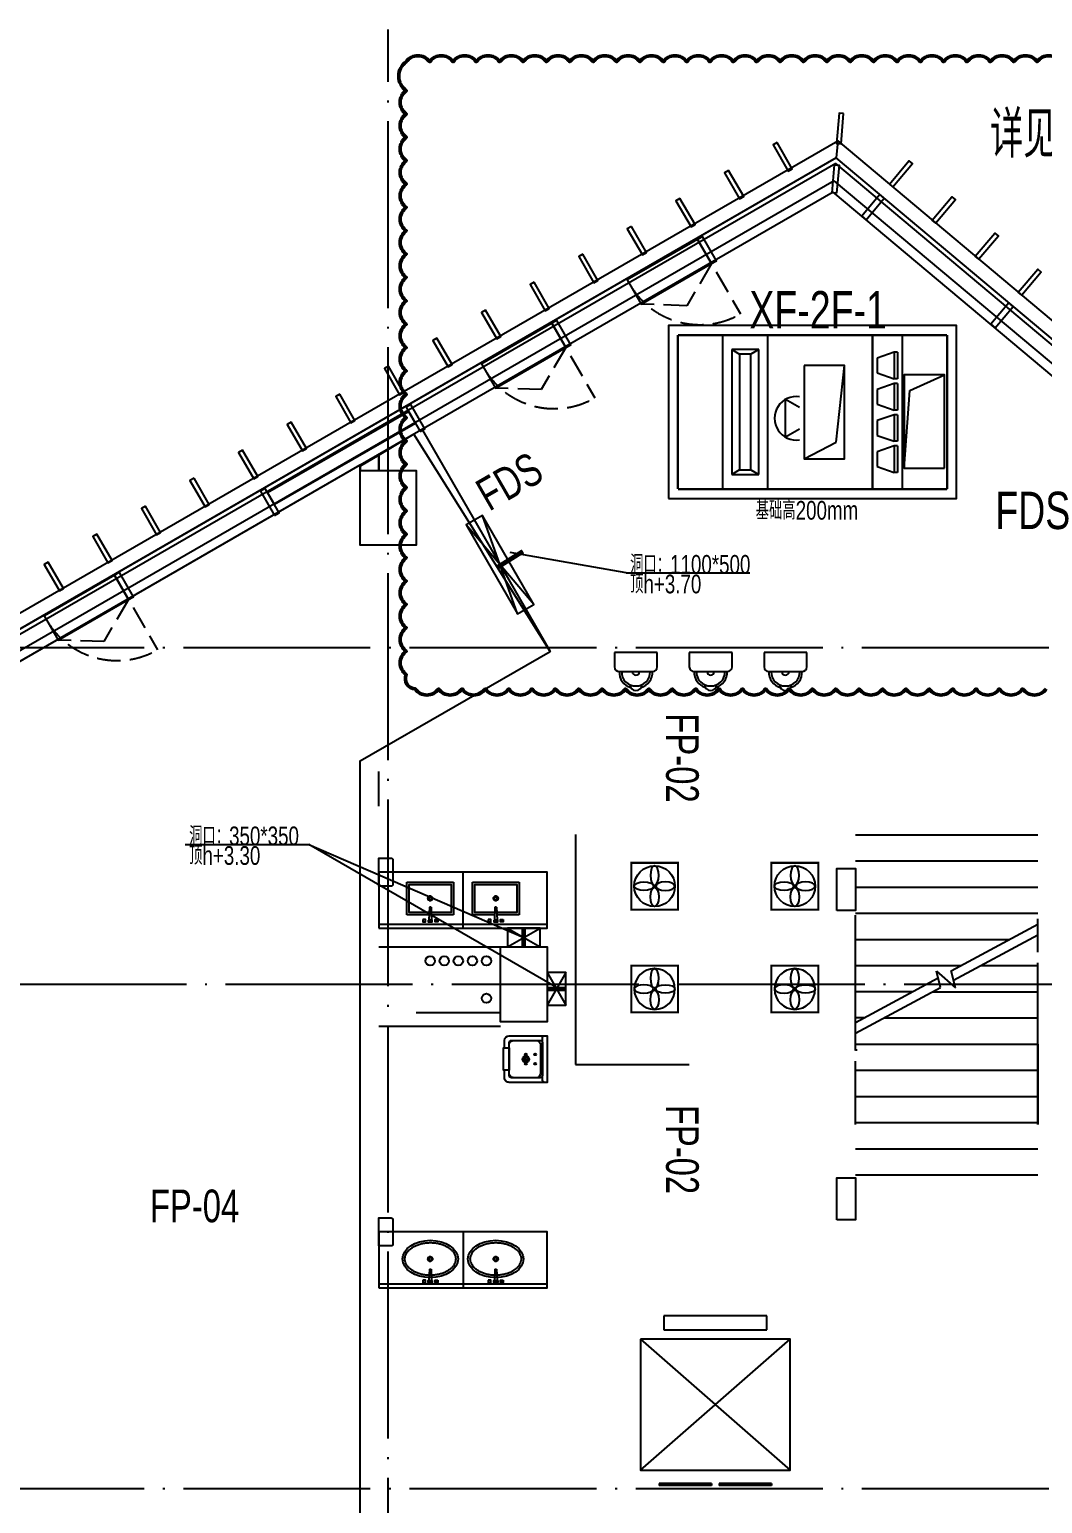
# Model space of a CAD drawing. Extents: x -777745 to 647905, y -207485 to 303235.
# Drawn here: x 44662 to 55500, y 71242 to 87020 of the extents above; entities that cross this region are included whole.
import ezdxf

# ---------------------------------------------------------------- set-up
doc = ezdxf.new("R2010")
doc.units = 0
doc.header["$LTSCALE"] = 1000
doc.linetypes.add('13#楼幕墙$1$DASH', pattern=[0.35, 0.25, -0.1])
doc.linetypes.add('X-104 13#平面$0$DOTE', pattern=[2.4200000000000004, 2, -0.2, 0.02, -0.2])
doc.layers.get('0').update_dxf_attribs({"linetype": 'CONTINUOUS'})
doc.layers.add('00-建筑结构条件', color=4, linetype='CONTINUOUS', plot=False)
for name, color, linetype in [('00-防烟分区', 4, 'CONTINUOUS'), ('13#楼幕墙$1$A-C_幕墙龙骨', 133, 'CONTINUOUS'), ('13#楼幕墙$1$A-C_玻璃幕墙', 140, 'CONTINUOUS'), ('13#楼幕墙$1$A-C_窗', 140, 'CONTINUOUS'), ('13#楼幕墙$1$A-TECH_结构', 21, 'CONTINUOUS'), ('13#楼幕墙$1$D-铝板', 181, 'CONTINUOUS'), ('ACS_100', 2, 'CONTINUOUS'), ('ACS_空调机组', 2, 'CONTINUOUS'), ('Drawing2$0$ACS_COM', 7, 'CONTINUOUS'), ('Drawing2$0$ACS_PFG_F2', 30, 'CONTINUOUS'), ('DUCT-排风标注', 3, 'CONTINUOUS'), ('DUCT-新风标注', 3, 'CONTINUOUS'), ('X-104 13#平面$0$A-E_电梯', 171, 'CONTINUOUS'), ('X-104 13#平面$0$A-I_卫-洁具', 241, 'CONTINUOUS'), ('X-104 13#平面$0$A-TECH_暖通', 6, 'CONTINUOUS'), ('X-104 13#平面$0$A-TECH_结构', 21, 'CONTINUOUS'), ('X-104 13#平面$0$A_AXIS-轴线', 36, 'X-104 13#平面$0$DOTE'), ('X-104 13#平面$0$A_STR-砌块墙', 121, 'CONTINUOUS'), ('X-104 13#平面$0$s-colu', 40, 'CONTINUOUS'), ('X-104 13#平面$0$VPIPE-中水', 122, 'X-104 13#平面$0$TG_Z'), ('X-104 13#平面$0$VPIPE-喷淋', 6, 'X-104 13#平面$0$TG_ZP'), ('X-104 13#平面$0$VPIPE-废水', 31, 'X-104 13#平面$0$TG_F'), ('X-104 13#平面$0$VPIPE-污水', 2, 'X-104 13#平面$0$TG_W'), ('X-104 13#平面$0$VPIPE-给水', 3, 'X-104 13#平面$0$TG_J'), ('X-104 13#平面$0$VPIPE-通气', 3, 'CONTINUOUS')]:
    doc.layers.add(name, color=color, linetype=linetype)
doc.styles.add('HZF', font='ROS', dxfattribs={"width": 0.75, "bigfont": 'JD'})
doc.styles.add('X-104 13#平面$0$TG_LINETYPE', font='STXIHEI.TTF', dxfattribs={"width": 0.8, "height": 3})
doc.linetypes.add('X-104 13#平面$0$TG_F', pattern='A,2,-0.3,["F",X-104 13#平面$0$TG_LINETYPE,S=0.1,R=0,X=-0.23,Y=-0.15],0', length=2.3)
doc.linetypes.add('X-104 13#平面$0$TG_J', pattern='A,2,-0.3,["J",X-104 13#平面$0$TG_LINETYPE,S=0.1,R=0,X=-0.23,Y=-0.15],0', length=2.3)
doc.linetypes.add('X-104 13#平面$0$TG_W', pattern='A,2,-0.3,["W",X-104 13#平面$0$TG_LINETYPE,S=0.1,R=0,X=-0.28,Y=-0.15],0', length=2.3)
doc.linetypes.add('X-104 13#平面$0$TG_Z', pattern='A,2,-0.3,["Z",X-104 13#平面$0$TG_LINETYPE,S=0.1,R=0,X=-0.23,Y=-0.15],0', length=2.3)
doc.linetypes.add('X-104 13#平面$0$TG_ZP', pattern='A,5,-0.6,["ZP",X-104 13#平面$0$TG_LINETYPE,S=0.1,R=0,X=-0.52,Y=-0.15],0', length=5.6)

# ---------------------------------------------------------------- blocks, each defined once
blk = doc.blocks.new('X-104 13#平面$0$jhat')
for p, q in [((-395, -250.0000000000582), (-395, 249.9999999999418)), ((-395, 249.9999999999418), (-44.99999999994179, 249.9999999999418)), ((-44.99999999994179, 249.9999999999418), (-44.99999999994179, 11.73657725605881)), ((-219.9999999999418, 32.25599999987753), (-219.9999999999418, 5.03999999986263)), ((-124.8214514199644, 8.000000000058208), (11.68149024352897, 14.3899337601033)), ((-124.8214514199644, 7.999999999941792), (-124.8214514199644, -8.000000000058208)), ((11.68149024352897, 14.3899337601033), (11.68149024352897, -14.3899337601033)), ((-225.0399999999208, -1.164153218269348e-10), (-253.7679999999236, -1.164153218269348e-10)), ((-219.9999999999418, -5.040000000095461), (-219.9999999999418, -32.76000000012573)), ((-186.7359999999171, -1.164153218269348e-10), (-214.9599999999045, -1.164153218269348e-10)), ((-124.8214514199644, -8.000000000058208), (11.68149024352897, -14.3899337601033)), ((-44.99999999994179, -12.38077738613356), (-44.99999999994179, -250.0000000000582)), ((-44.99999999994179, -250.0000000000582), (-395, -250.0000000000582))]:
    blk.add_line(p, q)
at = {"color": 8}
blk.add_lwpolyline([(-69.99999999994179, -11.06304409715813), (-69.99999999994179, -225.0000000000582), (-370, -225.0000000000582), (-370, 224.9999999999418), (-69.99999999994179, 224.9999999999418), (-69.99999999994179, 10.56628493819153)], dxfattribs=at)
at = {"ltscale": 1000, "const_width": 0.8399999999999999}
blk.add_lwpolyline([(-219.5799999999581, 0.1399999998975545, 0.9999999999999999), (-220.4199999999255, 0.1399999998975545, 0.9999999999999999)], format="xyb", close=True, dxfattribs=at)
for points in [[(7.191454842337407, 81.35012003820157), (30, 81.35012003820157), (30, 51.35012003820157), (7.191454842337407, 51.35012003820157)], [(11.68149024352897, -21.35012003820157), (30, -21.35012003820157), (30, 21.35012003820157), (11.68149024352897, 21.35012003820157)], [(7.191454842337407, -81.35012003820157), (30, -81.35012003820157), (30, -51.35012003820157), (7.191454842337407, -51.35012003820157)]]:
    blk.add_lwpolyline(points, close=True)
blk.add_circle((-219.9999999999418, -1.164153218269348e-10), 25.2)
blk = doc.blocks.new('X-104 13#平面$0$A-toilet-F2$0$A-toilet-F3$0$xb')
for p, q in [((177.7999999998137, 203.2000000000698), (-177.7999999993481, 203.1999999994878)), ((-228.5999999991618, 152.3999999994412), (-228.6000000010245, 9.313225746154785e-10)), ((-228.6000000010245, 9.313225746154785e-10), (228.6000000010245, -9.313225746154785e-10)), ((228.6000000010245, -9.313225746154785e-10), (228.6000000005588, 152.3999999997905))]:
    blk.add_line(p, q)
for centre, radius, start, end in [((-6.349999998696148, 209.549999998766), 171.56755229355, 106.6068803142738, 182.1210963969083), ((-6.349999998696148, 209.549999998766), 146.16755229355, 87.87890362284142, 182.1210963969083), ((9.313225746154785e-10, 342.8999999993248), 63.50000000000001, 1.07073087239469, 178.9292691276053), ((6.350000001490116, 209.549999998766), 146.16755229355, 357.8789036030917, 92.12109637715858), ((6.350000001490116, 209.549999998766), 171.56755229355, 357.8789036030917, 73.39311968572625), ((-177.7999999993481, 152.3999999992084), 50.8, 90, 180), ((1.396983861923218e-09, 203.1999999987893), 38.1, 0, 180), ((177.8000000002794, 152.3999999997905), 50.8, 0, 90)]:
    blk.add_arc(centre, radius, start, end)
blk = doc.blocks.new('X-104 13#平面$0$2400x2100')
for p, q in [((650.0000000000728, 1849.999999999975), (650.0000000000728, 1700.000000000004)), ((1750.000000000007, 1849.999999999975), (650.0000000000728, 1849.999999999975)), ((1750.000000000007, 1700.000000000004), (1750.000000000007, 1849.999999999975)), ((400.0000000000364, 200.0000000000036), (2000.000000000036, 1600.000000000004)), ((400.0000000000364, 1600.000000000004), (2000.000000000036, 200.0000000000036)), ((650.0000000000728, 1700.000000000004), (1750.000000000007, 1700.000000000004))]:
    blk.add_line(p, q)
at = {"color": 0}
for p, q in [((600.0000000000364, 57.61848104284218), (600.0000000000364, 34.00902772785957)), ((1160.000000000618, 57.61848104284036), (600.0000000000364, 57.61848104284218)), ((1160.000000000618, 34.00902772785776), (600.0000000000364, 34.00902772785957)), ((1160.000000000618, 57.61848104284036), (1160.000000000618, 34.00902772785776)), ((1800.000000000036, 57.61848104284218), (1239.999999999454, 57.61848104284036)), ((1239.999999999454, 57.61848104284036), (1239.999999999454, 34.00902772785776)), ((1800.000000000036, 34.00902772785957), (1239.999999999454, 34.00902772785776)), ((1800.000000000036, 57.61848104284218), (1800.000000000036, 34.00902772785957))]:
    blk.add_line(p, q, dxfattribs=at)
blk.add_lwpolyline([(400.0000000000364, 1600.000000000004), (400.0000000000364, 200.0000000000036), (2000.000000000036, 200.0000000000036), (2000.000000000036, 1600.000000000004), (400.0000000000364, 1600.000000000004)], close=True)
blk = doc.blocks.new('13#楼幕墙$1$A$C2B4E24BF')
at = {"linetype": '13#楼幕墙$1$DASH'}
for points in [[(5.000000000021828, 50.00000000008004), (5.000000000021828, 920.0000000000509)], [(4.99999999969441, 300), (459.9999999998472, 556.983625253335), (874.9999999999854, 299.9999999999854)]]:
    blk.add_lwpolyline(points, dxfattribs=at)
blk.add_lwpolyline([(4.99999999969441, 7.275957614183426e-12), (875, -7.275957614183426e-12), (874.9999999999854, 299.9999999999854), (4.99999999969441, 299.9999999999927)], close=True)
blk.add_arc((5.000000000021828, 50.00000000005821), 869.9999999999782, 0, 90, dxfattribs=at)
blk = doc.blocks.new('13#楼幕墙$1$eeeessew')
blk.add_lwpolyline([(49.99999999990541, -8.731149137020111e-11), (0, 2.91038304567337e-11), (6.257323548197746e-10, 325), (50.0000000006039, 324.9999999998399)], close=True)
blk = doc.blocks.new('13#楼幕墙$1$ccdididi')
blk.add_lwpolyline([(50.00000000001455, 324.9999999999491), (0, 324.9999999999345), (0, 0), (50, 0)], close=True)
blk = doc.blocks.new('13#楼幕墙$1$A$C7A413A1D')
blk.add_lwpolyline([(-70, -300.0000000000001), (-10, -300), (-10, 0), (-70, -1.13686837721616e-13)], close=True)
blk = doc.blocks.new('*U3609')
blk.add_lwpolyline([(1740.000000000158, 0), (0, 0), (0, 150), (1740.000000000158, 150)], close=True)
blk = doc.blocks.new('13#楼幕墙')
at = {"layer": '13#楼幕墙$1$A-C_幕墙龙骨'}
blk.add_lwpolyline([(53297.82995939969, 85268.0733222598), (53248.02328154563, 85272.46591160363), (53274.37881760857, 85571.30597872786), (53324.18549546263, 85566.91338938403)], close=True, dxfattribs=at)
at = {"layer": '13#楼幕墙$1$A-C_玻璃幕墙'}
for p, q in [((53293.20742207249, 85645.00747574437), (37799.99999999979, 76699.99999999991)), ((53287.88754627192, 85584.2010170999), (37849.99999999985, 76671.13248654053)), ((58349.99999999987, 81336.58432419883), (53287.88754627192, 85584.2010170999)), ((58399.99999999985, 81359.89970710652), (53293.20742207249, 85645.00747574437)), ((53271.92791887028, 85401.78164116651), (37999.99999999985, 76584.52994616209)), ((58199.99999999988, 81266.63817547553), (53271.92791887028, 85401.78164116651))]:
    blk.add_line(p, q, dxfattribs=at)
at = {"layer": '13#楼幕墙$1$A-TECH_结构'}
blk.add_lwpolyline([(4402.283722101345, 77599.99999999997), (-600.0000000001146, 77599.99999999997), (-600.0000000000582, 59999.99999999997), (21800.00000000001, 59999.99999999994), (21799.99999999999, 61599.99999999991), (58099.99999999993, 61600.00000000006), (58099.99999999987, 81220.00740966003), (53261.28816726917, 85280.16872387758), (38099.99999999985, 76526.79491924313), (38099.99999999985, 72299.99999999991), (12409.71024826031, 72299.99999999997), (4402.283722101213, 77600.00000000006)], dxfattribs=at)
at = {"layer": '13#楼幕墙$1$D-铝板'}
blk.add_lwpolyline([(37725.08619225933, 76829.9535375385), (53309.16704947412, 85827.42685167774), (53293.20742207248, 85645.00747574435), (37799.99999997837, 76700.00000003708)], close=True, dxfattribs=at)
blk.add_lwpolyline([(53309.16704947412, 85827.42685167774), (58496.4181414531, 81474.80637357416), (58399.99999999985, 81359.89970710654), (53293.20742207249, 85645.00747574437)], dxfattribs=at)
at = {"layer": '13#楼幕墙$1$A-C_幕墙龙骨'}
for p, rotation in [((53814.85706887575, 85207.2903444459), 319.9999999999213), ((51871.08256578998, 84808.6825363712), 29.95337307627282), ((55193.73706648988, 84050.27264701013), 319.9999999999213), ((50311.50494123541, 83909.95141251467), 29.95337307627282), ((48751.92731668084, 83011.22028865814), 29.95337307627282), ((47192.34969212627, 82112.4891648016), 29.95337307627282), ((45632.7720675717, 81213.75804094507), 29.95337307627282)]:
    blk.add_blockref('13#楼幕墙$1$A$C7A413A1D', p, dxfattribs=dict(at, rotation=rotation))
at = {"layer": '13#楼幕墙$1$A-C_玻璃幕墙', "rotation": 29.95337307636578}
blk.add_blockref('*U3609', (47283.54438578213, 81934.20981133176), dxfattribs=at)
at = {"layer": '13#楼幕墙$1$A-C_窗', "rotation": 209.9533730763658}
for p in [(51814.76448493957, 84776.22835683502), (50255.18686035478, 83877.49723303036), (45576.45398669106, 81181.30386146076)]:
    blk.add_blockref('13#楼幕墙$1$A$C2B4E24BF', p, dxfattribs=at)
at = {"layer": '13#楼幕墙$1$D-铝板'}
for name, p, rotation in [('13#楼幕墙$1$ccdididi', (53294.49272793058, 85800.11936935515), 354.9766865497638), ('13#楼幕墙$1$ccdididi', (52779.58864093496, 85505.34724155464), 29.95337307636523), ('13#楼幕墙$1$eeeessew', (53861.48286566273, 85363.97885402036), 320.000000000001), ('13#楼幕墙$1$ccdididi', (52259.72943275009, 85205.77020026911), 29.95337307636523), ('13#楼幕墙$1$ccdididi', (51739.87022456521, 84906.19315898357), 29.95337307636523), ('13#楼幕墙$1$eeeessew', (54321.10953153411, 84978.30628820842), 320.000000000001), ('13#楼幕墙$1$ccdididi', (51220.01101638033, 84606.61611769804), 29.95337307636523), ('13#楼幕墙$1$eeeessew', (54780.73619740549, 84592.63372239648), 320.000000000001), ('13#楼幕墙$1$ccdididi', (50700.15180819546, 84307.0390764125), 29.95337307636523), ('13#楼幕墙$1$eeeessew', (55240.36286327687, 84206.96115658454), 320.000000000001), ('13#楼幕墙$1$ccdididi', (50180.29260001058, 84007.46203512697), 29.95337307636523), ('13#楼幕墙$1$ccdididi', (49660.4333918257, 83707.88499384144), 29.95337307636523), ('13#楼幕墙$1$ccdididi', (49140.57418364083, 83408.3079525559), 29.95337307636523), ('13#楼幕墙$1$ccdididi', (48620.71497545595, 83108.73091127037), 29.95337307636523), ('13#楼幕墙$1$ccdididi', (48100.85576727107, 82809.15386998483), 29.95337307636523), ('13#楼幕墙$1$ccdididi', (47580.9965590862, 82509.5768286993), 29.95337307636523), ('13#楼幕墙$1$ccdididi', (47061.13735090132, 82209.99978741376), 29.95337307636523), ('13#楼幕墙$1$ccdididi', (46541.27814271644, 81910.42274612823), 29.95337307636523), ('13#楼幕墙$1$ccdididi', (46021.41893453157, 81610.8457048427), 29.95337307636523), ('13#楼幕墙$1$ccdididi', (45501.55972634669, 81311.26866355716), 29.95337307636523), ('13#楼幕墙$1$ccdididi', (44981.70051816182, 81011.69162227162), 29.95337307636523)]:
    blk.add_blockref(name, p, dxfattribs=dict(at, rotation=rotation))
blk = doc.blocks.new('X-104 13#平面$0$轴网')
at = {"layer": 'X-104 13#平面$0$A_AXIS-轴线', "linetype": 'X-104 13#平面$0$DOTE'}
for p, q in [((48500, -7400.98603368341), (48500, 24620.25062679139)), ((60408.42140219617, 18000), (-2925.01551574981, 18000)), ((60408.42140219617, 9000), (-2925.01551574981, 9000))]:
    blk.add_line(p, q, dxfattribs=at)
blk = doc.blocks.new('X-104 13#平面$0$meae')
for p, q in [((-215.039999999979, 0), (-243.7679999999818, 0)), ((-210, 5.039999999979045), (-210, 32.76000000000931)), ((-176.7359999999753, 0), (-204.9599999999627, 0)), ((-99.54815868195146, 8), (21.68149024352897, 14.3899337600451)), ((-99.54815868195146, -7.999999999941792), (-99.54815868195146, 8)), ((21.68149024352897, -14.3899337601033), (21.68149024352897, 14.3899337600451)), ((-210, -32.25599999999395), (-210, -5.039999999979045)), ((-99.54815868195146, -8.000000000058208), (21.68149024352897, -14.3899337601033))]:
    blk.add_line(p, q)
at = {"const_width": 0.8399999999999999}
blk.add_lwpolyline([(-209.5800000000163, -0.1400000000139698, -0.9999999999999999), (-210.4199999999837, -0.1400000000139698, -0.9999999999999999)], format="xyb", close=True, dxfattribs=at)
for points in [[(17.19145484233741, 81.35012003820157), (40, 81.35012003820157), (39.99999999994179, 51.35012003820157), (17.1914548422792, 51.35012003820157)], [(21.68149024352897, 21.35012003820157), (40, 21.35012003820157), (40, -21.35012003820157), (21.68149024352897, -21.35012003820157)], [(17.19145484233741, -81.35012003820157), (40, -81.35012003820157), (39.99999999994179, -51.35012003820157), (17.1914548422792, -51.35012003820157)]]:
    blk.add_lwpolyline(points, close=True)
blk.add_circle((-210, 0), 25.2)
blk.add_ellipse((-210, 0), major_axis=(0, -296.8388870928175), ratio=0.6737661697857759)
at = {"color": 8}
blk.add_open_spline([(-210, -271.838887092832), (-201.6286662275088, -271.838887092832), (-193.2556980797672, -270.8834744876949), (-176.5567826171755, -267.0318226981908), (-168.2292954665609, -264.1331208487391), (-151.7464247078751, -256.3412992825033), (-143.592075161112, -251.4461166422116), (-127.6688291439204, -239.6628589069005), (-119.9016611408442, -232.7743547918508), (-105.0053654383519, -217.100718463771), (-97.87740360945463, -208.3160983382841), (-84.50442564953119, -189.0367220979533), (-78.25994529254967, -178.5426552897552), (-66.86596525227651, -156.1005802754662), (-61.71665413689334, -144.1531549534993), (-52.68240508378949, -119.1104159536771), (-48.79751711455174, -106.0155586157343), (-42.41598126577446, -79.01830609660828), (-39.91934085072717, -65.11628590768669), (-36.39207964838715, -36.86706837144447), (-35.3614577781409, -22.5202054088586), (-34.79793056182098, 6.244822261855006), (-35.26502483320655, 20.66266644134885), (-37.68259151588427, 49.19399507466005), (-39.63306519814068, 63.30715293157846), (-44.95700291811954, 90.86129060061648), (-48.33046480413759, 104.3019146881416), (-56.39392556494568, 130.1611448710319), (-61.0838973345235, 142.5793309712317), (-71.62818411248736, 166.0733063118532), (-77.48238030000357, 177.1485642623738), (-90.15903716551838, 197.6798496269621), (-96.98112566315103, 207.1352148510632), (-111.3602107425686, 224.2113378457143), (-118.9163064261083, 231.8314545630128), (-134.510733252624, 245.1036245926516), (-142.547481424408, 250.7556368449004), (-158.868371842138, 260.0530890176306), (-167.1509793659789, 263.6999722997425), (-183.7976203592261, 269.0257272459567), (-192.162095878215, 270.7072330619558), (-208.8995512870024, 272.153067119536), (-217.2755150526064, 271.9185741905239), (-234.0031495776493, 269.526916392555), (-242.3573442720808, 267.3679324407713), (-258.9526960913208, 261.0731867576833), (-267.1936322519905, 256.9349128940958), (-283.3781850557425, 246.65468100406), (-291.3201072766096, 240.5117016318836), (-306.6623222918133, 226.2813428560039), (-314.0611830068519, 218.1942343084957), (-328.0653621423407, 200.2301868745126), (-334.6699371464783, 190.353927289194), (-346.859358667396, 169.044026111078), (-352.4439172392595, 157.6110181525), (-362.4072642970132, 133.476927122334), (-366.7859668953461, 120.7763437553076), (-374.1964356524404, 94.43610308453208), (-377.2281845823745, 80.79684587812517), (-381.8495765395346, 52.93462008907227), (-383.4392193020904, 38.71199739631265), (-385.1273327118251, 10.0537408667733), (-385.225804392132, -4.381569712015335), (-383.9285565786413, -33.08909023553133), (-382.5328362500295, -47.36097819061251), (-378.2902226594742, -75.36972922243876), (-375.4433290168527, -89.10625087702647), (-368.3874579074909, -115.6863969620317), (-364.1784936326439, -128.529630749661), (-354.5335200406262, -152.9902308470919), (-349.097582319926, -164.6071133053629), (-337.1786070214584, -186.3198765731067), (-330.6958189697471, -196.415140855941), (-316.9037533847149, -214.843760280055), (-309.5951420506462, -223.1764269854757), (-294.4000191528467, -237.9131964488188), (-286.5148495539906, -244.3169298697612), (-270.41386736813, -255.1213227973203), (-262.1997869724291, -259.5227866767091), (-245.6385630253353, -266.3373192788567), (-237.2919559226721, -268.7527736420161), (-222.6272707111784, -271.2949484957498), (-216.3134306632564, -271.838887092832), (-210, -271.838887092832)], degree=3, knots=[0, 0, 0, 0, 0.1541728099079682, 0.1541728099079682, 0.3083456198159364, 0.3083456198159364, 0.4625184297239047, 0.4625184297239047, 0.6166912396318729, 0.6166912396318729, 0.7708640495398411, 0.7708640495398411, 0.9250368594478093, 0.9250368594478093, 1.079209669355778, 1.079209669355778, 1.233382479263746, 1.233382479263746, 1.387555289171714, 1.387555289171714, 1.541728099079682, 1.541728099079682, 1.69590090898765, 1.69590090898765, 1.850073718895619, 1.850073718895619, 2.004246528803587, 2.004246528803587, 2.158419338711555, 2.158419338711555, 2.312592148619523, 2.312592148619523, 2.466764958527492, 2.466764958527492, 2.62093776843546, 2.62093776843546, 2.775110578343428, 2.775110578343428, 2.929283388251396, 2.929283388251396, 3.083456198159364, 3.083456198159364, 3.237629008067333, 3.237629008067333, 3.391801817975301, 3.391801817975301, 3.545974627883269, 3.545974627883269, 3.700147437791237, 3.700147437791237, 3.854320247699206, 3.854320247699206, 4.008493057607174, 4.008493057607174, 4.162665867515142, 4.162665867515142, 4.31683867742311, 4.31683867742311, 4.471011487331078, 4.471011487331078, 4.625184297239047, 4.625184297239047, 4.779357107147015, 4.779357107147015, 4.933529917054983, 4.933529917054983, 5.087702726962951, 5.087702726962951, 5.24187553687092, 5.24187553687092, 5.396048346778888, 5.396048346778888, 5.550221156686856, 5.550221156686856, 5.704393966594824, 5.704393966594824, 5.858566776502792, 5.858566776502792, 6.012739586410761, 6.012739586410761, 6.166912396318729, 6.166912396318729, 6.283185307179586, 6.283185307179586, 6.283185307179586, 6.283185307179586], dxfattribs=at)
blk = doc.blocks.new('X-104 13#平面$0$hgfd')
at = {"color": 8}
for p, q in [((-38.49999971458601, 228.000000048185), (38.50000028541399, 227.9999999518077)), ((3.335953806526959e-07, 266.5000000000036), (2.372253220528364e-07, 189.5000000000036))]:
    blk.add_line(p, q, dxfattribs=at)
for points in [[(250, -3.504792402964085e-07), (-249.9999999999927, 3.504792402964085e-07), (-249.9999994917889, 406.0000003504792, -0.4142135623732199), (-199.9999994292011, 456.0000002878987), (-119.9999994292084, 456.0000001877597), (-119.9999994166865, 466.000000187767), (120.0000005833208, 465.9999998122548), (120.0000005708062, 455.9999998122548), (200.000000570777, 455.9999997121158, -0.414213562372991), (250.0000005081893, 405.9999996495353)], [(175.000000062566, 49.99999974339516), (-174.9999999374049, 50.00000025659756, -0.4142135623730927), (-199.9999999061183, 75.00000028789145), (-199.9999995230974, 381.0000002878987, -0.414213562373095), (-174.9999994917962, 406.0000002565976), (175.0000005082111, 405.9999997434024, -0.4142135623731322), (200.0000004769245, 380.9999997121085), (200.0000000938744, 74.99999971210127, -0.4142135623730573)], [(250, -3.504792402964085e-07), (-249.9999999999927, 3.504792402964085e-07), (-249.9999999686988, 25.00000035048652, -0.4142135623730971), (-224.9999999373977, 50.00000031918535), (225.0000000625878, 49.99999968082193, -0.4142135623730932), (250.0000000313012, 24.99999964952804)]]:
    blk.add_lwpolyline(points, format="xyb", close=True)
blk.add_lwpolyline([(120.0000005708062, 455.9999998122548), (200.000000570777, 455.9999997121158, -0.414213562373095), (250.0000005081893, 405.9999996495353), (250, -3.504792402964085e-07), (-249.9999999999927, 3.504792402964085e-07), (-249.9999994917889, 406.0000003504792, -0.4142135623730929), (-199.9999994292011, 456.0000002878987), (-119.9999994292084, 456.0000001877597)], format="xyb")
blk.add_lwpolyline([(150.0000000876389, 69.99999977469633), (-149.9999999123756, 70.00000022531094, -0.4142135623730976), (-199.9999998497879, 120.0000002878915), (-199.9999995543913, 356.0000002878842, -0.414213562373095), (-149.9999994918035, 406.0000002253037), (150.0000005081965, 405.9999997746963, -0.414213562373095), (200.0000004456087, 355.9999997121085), (200.0000001502194, 119.9999997121231, -0.4142135623731096)], format="xyb", close=True, dxfattribs=at)
blk.add_lwpolyline([(120.0000005082184, 405.9999998122476), (-119.9999994917889, 406.0000001877524), (-119.9999994166865, 466.000000187767), (120.0000005833208, 465.9999998122548)], close=True)
for centre, radius in [((-49.99999971457146, 228.0000000625914), 10), ((2.854139893315732e-07, 228.0000000000036), 35), ((50.00000028542127, 227.9999999374159), 10), ((-49.99999983975431, 128.0000000625841), 10), ((50.00000016025297, 127.9999999374159), 10)]:
    blk.add_circle(centre, radius)
blk.add_circle((2.854139893315732e-07, 228.0000000000036), 25, dxfattribs=at)
blk = doc.blocks.new('X-104 13#平面$0$A$C01FB6D00')
at = {"layer": 'X-104 13#平面$0$VPIPE-中水', "linetype": 'Continuous'}
blk.add_circle((600.0000000065556, 599.9999999996217), 50, dxfattribs=at)
at = {"layer": 'X-104 13#平面$0$VPIPE-喷淋', "linetype": 'Continuous'}
blk.add_circle((1050.000000006556, 199.9999999996217), 50, dxfattribs=at)
at = {"layer": 'X-104 13#平面$0$VPIPE-废水', "linetype": 'Continuous'}
blk.add_circle((750.0000000065556, 599.9999999996217), 50, dxfattribs=at)
at = {"layer": 'X-104 13#平面$0$VPIPE-污水', "linetype": 'Continuous'}
blk.add_circle((1050.000000006556, 599.9999999996217), 50, dxfattribs=at)
at = {"layer": 'X-104 13#平面$0$VPIPE-给水', "linetype": 'Continuous'}
blk.add_circle((450.0000000065556, 599.9999999996217), 50, dxfattribs=at)
at = {"layer": 'X-104 13#平面$0$VPIPE-通气', "linetype": 'Continuous'}
blk.add_circle((900.0000000065556, 599.9999999996217), 50, dxfattribs=at)
blk = doc.blocks.new('*U3559')
blk.add_lwpolyline([(200.0000000002051, 0), (200.0000000002051, 1100.000000000238), (0, 1100.000000000238), (0, 0), (200.0000000002051, 0), (0, 1100.000000000238), (0, 0), (200.0000000002051, 1100.000000000238)])
blk = doc.blocks.new('*U3561')
blk.add_lwpolyline([(200.000000000211, 0), (200.000000000211, 350.0000000002182), (0, 350.0000000002182), (0, 0), (200.000000000211, 0), (0, 350.0000000002182), (0, 0), (200.000000000211, 350.0000000002182)])
blk = doc.blocks.new('X-104 13#平面')
at = {"color": 1}
for p, q in [((48400.00000000656, 77399.99999999977), (50200.00000000664, 77399.99999999977)), ((48400.00000000656, 77199.99999999977), (50200.00000000664, 77199.99999999977))]:
    blk.add_line(p, q, dxfattribs=at)
blk.add_lwpolyline([(48867.05855677749, 82731.31888181315), (50231.81776327759, 80363.03779655472)])
blk.add_lwpolyline([(48400.00000000652, 78705.14176293614), (48400.00000000652, 79076.59228368202)], dxfattribs=at)
for points in [[(49700.00000000668, 77199.99999999914), (50200.00000000647, 77199.99999999914), (50200.00000000647, 76399.99999999914), (49700.00000000668, 76399.99999999914)], [(49700.00000000668, 77199.99999999914), (50200.0000000067, 77199.99999999914), (50200.0000000067, 76399.99999999926), (49700.00000000668, 76399.99999999926)]]:
    blk.add_lwpolyline(points, close=True)
at = {"layer": 'X-104 13#平面$0$A-E_电梯'}
for p, q in [((53500.00000000653, 78400.00000000001), (55450.0000000065, 78400)), ((53500.00000000653, 78120.00000000001), (55450.00000000625, 78120.00000000001)), ((53500.0000000064, 77840.00000000003), (55450.00000000612, 77840.00000000003)), ((53500.00000000627, 77560.00000000004), (55450.00000000599, 77560.00000000004)), ((53500.00000000639, 76090.80825377055), (53500.00000000653, 77540)), ((55450.00000000618, 77142.81616230203), (55450.0000000065, 77499.99999999999)), ((54524.55276515113, 76943.54549050934), (55450.00000000638, 77442.81616230238)), ((54548.45097753345, 76842.81395055194), (55450.0000000064, 77329.19174622912)), ((53500.00000000614, 77280.00000000006), (55148.20424931412, 77280.00000000006)), ((53500.00000000601, 77000.00000000007), (54629.19674416896, 77000.00000000009)), ((54839.8107609896, 77000.0000000001), (55450.00000000622, 76999.99999999999)), ((55450.0000000065, 75300), (55450.00000000616, 77029.19174622897)), ((53500.00000000639, 76390.80825377075), (54383.98561208264, 76867.71074347968)), ((54407.88382446497, 76766.97920352229), (54366.69488470334, 76940.59157523689)), ((54366.69488470334, 76940.59157523689), (54567.66513707281, 76761.82580597485)), ((54567.66513707281, 76761.82580597485), (54524.55276515113, 76943.54549050934)), ((53500.00000000639, 76277.18383769746), (54407.88382446497, 76766.97920352229)), ((54110.18923902382, 76720.00000000012), (53500.00000000652, 76720.00000000012)), ((54320.80325584421, 76720.00000000012), (55450.00000000629, 76719.99999999999)), ((53591.18173387873, 76440.00000000016), (53500.00000000652, 76440.00000000016)), ((53801.79575069911, 76440.00000000015), (55450.00000000634, 76440)), ((53500.00000000653, 76160), (55450.0000000064, 76160.00000000025)), ((53500.00000000653, 76100), (53517.03780457204, 76100.00000000004)), ((55450.00000000653, 76159.99999999968), (55450.00000000653, 75300)), ((53500.00000000653, 75300), (53500.00000000638, 75977.1838376976)), ((53500.00000000653, 75880), (55450.00000000653, 75880)), ((53500.00000000653, 75600), (55450.00000000653, 75600)), ((53500.00000000653, 75320), (55450.0000000064, 75320.00000000025)), ((53500.00000000653, 75040), (55450.00000000653, 75040)), ((53500.00000000653, 74760), (55450.00000000653, 74760))]:
    blk.add_line(p, q, dxfattribs=at)
at = {"layer": 'X-104 13#平面$0$A-I_卫-洁具', "ltscale": 0.1}
for p, q in [((49300.00000000654, 77399.99999999965), (49300.00000000654, 77999.99999999985)), ((49300.00000000648, 74149.99999999972), (49300.00000000648, 73549.99999999972))]:
    blk.add_line(p, q, dxfattribs=at)
for points in [[(48400.0000000065, 77849.99999999983), (48400.0000000065, 78149.99999999983), (48530.0000000065, 78149.99999999983, -0.414213562373095), (48550.0000000065, 78129.99999999983), (48550.0000000065, 77869.99999999983, -0.414213562373095), (48530.0000000065, 77849.99999999983)], [(48400.00000000639, 73999.99999999967), (48400.00000000639, 74299.99999999967), (48530.00000000639, 74299.99999999967, -0.414213562373095), (48550.00000000639, 74279.99999999967), (48550.00000000639, 74019.99999999967, -0.414213562373095), (48530.00000000639, 73999.99999999967)]]:
    blk.add_lwpolyline(points, format="xyb", close=True, dxfattribs=at)
for points in [[(48400.0000000065, 77399.99999999983), (50200.00000000642, 77399.99999999978), (50200.00000000659, 77999.9999999999), (48400.0000000065, 77999.99999999983)], [(48400.0000000065, 77399.99999999983), (50200.00000000673, 77399.99999999948), (50200.00000000673, 77439.99999999948), (48400.0000000065, 77439.99999999983)], [(48400.00000000639, 73549.99999999967), (50200.0000000064, 73549.99999999967), (50200.00000000658, 74149.99999999978), (48400.00000000639, 74149.99999999967)], [(48400.00000000681, 73549.99999999949), (50200.00000000704, 73549.99999999914), (50200.00000000704, 73589.99999999914), (48400.00000000681, 73589.99999999949)]]:
    blk.add_lwpolyline(points, close=True, dxfattribs=at)
at = {"layer": 'X-104 13#平面$0$A-TECH_结构'}
blk.add_lwpolyline([(58099.99999999994, 61600), (58099.99999999987, 81220.00740966003), (53261.28816726917, 85280.16872387758), (38099.99999999985, 76526.79491924313), (38099.99999999994, 72300), (12409.71024826038, 72299.99999999993), (4402.283722101213, 77600.00000000006), (-600.0000000000628, 77600), (-600.0000000000618, 60000), (21799.99999999995, 60000), (21799.99999999994, 61600)], close=True, dxfattribs=at)
at = {"layer": 'X-104 13#平面$0$A_AXIS-轴线', "linetype": 'X-104 13#平面$0$DOTE'}
blk.add_line((39500, 76800.00000000007), (60408.42140219617, 76800.00000000009), dxfattribs=at)
at = {"layer": 'X-104 13#平面$0$A_STR-砌块墙'}
blk.add_lwpolyline([(48400.00000000652, 82462.16904589885), (48200.00000000652, 82346.91590175184), (48200.00000000652, 82300), (48400.00000000652, 82300), (48400.00000000652, 82462.16904589885)], dxfattribs=at)
at = {"layer": 'X-104 13#平面$0$s-colu'}
for points in [[(53300.00000000061, 77590.00000133569), (53300.00000000061, 78040.00000133569), (53500.00000000061, 78040.00000133569), (53500.00000000061, 77590.00000133569)], [(53300.22325668504, 74278.00713368616), (53300.22325668504, 74728.00713368616), (53500.22325668504, 74728.00713368616), (53500.22325668504, 74278.00713368616)]]:
    blk.add_lwpolyline(points, close=True, dxfattribs=at)
for name, p in [('X-104 13#平面$0$轴网', (0, 62400)), ('X-104 13#平面$0$A$C01FB6D00', (48500, 76450.00000000007))]:
    blk.add_blockref(name, p)
at = {"layer": 'X-104 13#平面$0$A-E_电梯'}
blk.add_blockref('X-104 13#平面$0$2400x2100', (50800.00000000647, 71399.9999999997), dxfattribs=at)
at = {"layer": 'X-104 13#平面$0$A-I_卫-洁具', "ltscale": 0.1}
for name, p, rotation in [('X-104 13#平面$0$A-toilet-F2$0$A-toilet-F3$0$xb', (51150.00000000652, 80350.00000001118), 180), ('X-104 13#平面$0$A-toilet-F2$0$A-toilet-F3$0$xb', (51950.00000000652, 80349.99999999987), 180), ('X-104 13#平面$0$A-toilet-F2$0$A-toilet-F3$0$xb', (52750.00000000652, 80350.00000001118), 180), ('X-104 13#平面$0$jhat', (48950.00000000654, 77499.99999999997), 270), ('X-104 13#平面$0$jhat', (49650.00000000654, 77500.00000000003), 270), ('X-104 13#平面$0$hgfd', (50199.99999962845, 76000), 89.9999999936968), ('X-104 13#平面$0$meae', (48950.00000000642, 73649.99999999984), 270), ('X-104 13#平面$0$meae', (49650.00000000642, 73649.99999999984), 270)]:
    blk.add_blockref(name, p, dxfattribs=dict(at, rotation=rotation))
at = {"layer": 'X-104 13#平面$0$A-TECH_暖通'}
for name, p, rotation in [('*U3559', (49884.15932981172, 80766.94728528139), 29.99999999999955), ('*U3561', (49775.00000000619, 77399.99999999955), 270), ('*U3561', (50400.00000000663, 76924.9999999992), 180)]:
    blk.add_blockref(name, p, dxfattribs=dict(at, rotation=rotation))
at = {"layer": 'X-104 13#平面$0$A-TECH_结构'}
blk.add_blockref('13#楼幕墙', (0, 0), dxfattribs=at)
blk = doc.blocks.new('xf-100')
at = {"layer": 'ACS_100'}
for p, q in [((1920, 1649.999999999971), (1920, -2.91038304567337e-11)), ((2400, 1650), (2400, 0))]:
    blk.add_line(p, q, dxfattribs=at)
blk.add_lwpolyline([(0, 1650), (0, 0)], dxfattribs=at)
at = {"layer": 'ACS_空调机组', "color": 2}
for p, q in [((480, 0), (480, 1650)), ((480, 0), (480, 1650)), ((800, 0), (800, 1650))]:
    blk.add_line(p, q, dxfattribs=at)
at = {"layer": 'ACS_空调机组', "color": 8}
for p, q in [((460, 1425), (398.6718666241504, 594.2095872797072)), ((530, 1186.933446603449), (530, 1471.432224630727)), ((530, 1471.432224630727), (568, 1471.432224630727)), ((568, 1186.933446603449), (568, 1471.432224630727)), ((750, 1408.298825737264), (568, 1471.432224630727)), ((2099.394952893257, 1444.957688778639), (2015.204194009304, 1494.845371752977)), ((2304.795805990696, 1494.845371752977), (2015.204194009304, 1494.845371752977)), ((2015.204194009304, 1494.845371752977), (2015.204194009304, 155.1546282470226)), ((2220.605047106743, 1444.957688778639), (2099.394952893257, 1444.957688778639)), ((2099.394952893257, 1444.957688778639), (2099.394952893257, 205.0423112213612)), ((2220.605047106743, 1444.957688778639), (2304.795805990696, 1494.845371752977)), ((2220.605047106743, 205.0423112213612), (2220.605047106743, 1444.957688778639)), ((2304.795805990696, 155.1546282470226), (2304.795805990696, 1494.845371752977)), ((750, 1250.066845496942), (750, 1408.298825737264)), ((1530, 1325), (1188.806200454012, 1145.928331754636)), ((530, 1186.933446603449), (568, 1186.933446603449)), ((530, 1137.365221192886), (568, 1137.365221192886)), ((530, 852.8664431089419), (530, 1137.365221192886)), ((568, 1186.933446603449), (750, 1250.066845496942)), ((750, 1074.231822242786), (568, 1137.365221192886)), ((568, 852.8664431089419), (568, 1137.365221192886)), ((1188.806200454012, 1145.928331754636), (1100, 325)), ((750, 915.9998420590418), (750, 1074.231822242786)), ((1580, 1007.52119282409), (1729.254327023402, 1093.693218722939)), ((1729.254327023402, 1093.693218722939), (1729.254327023402, 689.2549163848162)), ((530, 852.8664431089419), (568, 852.8664431089419)), ((530, 518.799439671071), (530, 803.2982176983496)), ((530, 803.2982176983496), (568, 803.2982176983496)), ((568, 852.8664431089419), (750, 915.9998420590418)), ((568, 518.799439671071), (568, 803.2982176983496)), ((750, 740.1648188048857), (568, 803.2982176983496)), ((750, 581.9328385645349), (750, 740.1648188048857)), ((1580, 775.4269422582292), (1729.254327023402, 689.2549163848162)), ((398.6718666241504, 594.2095872797072), (30, 425)), ((530, 518.799439671071), (568, 518.799439671071)), ((568, 518.799439671071), (750, 581.9328385645349)), ((530, 469.2312142604787), (568, 469.2312142604787)), ((530, 184.7324361765641), (530, 469.2312142604787)), ((750, 406.0978153103788), (568, 469.2312142604787)), ((568, 184.7324361765641), (568, 469.2312142604787)), ((750, 247.865835126664), (750, 406.0978153103788)), ((530, 184.7324361765641), (568, 184.7324361765641)), ((568, 184.7324361765641), (750, 247.865835126664)), ((2015.204194009304, 155.1546282470226), (2099.394952893257, 205.0423112213612)), ((2099.394952893257, 205.0423112213612), (2220.605047106743, 205.0423112213612)), ((2304.795805990696, 155.1546282470226), (2220.605047106743, 205.0423112213612)), ((2015.204194009304, 155.1546282470226), (2304.795805990696, 155.1546282470226))]:
    blk.add_line(p, q, dxfattribs=at)
at = {"layer": 'ACS_空调机组', "color": 2, "const_width": 25}
for points in [[(0, 0), (0, 1650)], [(0, 1650), (2880, 1650)], [(800, 0), (800, 1650)], [(2880, 0), (2880, 1650)], [(2880, 0), (0, 0)]]:
    blk.add_lwpolyline(points, dxfattribs=at)
at = {"layer": 'ACS_空调机组', "color": 8}
for points in [[(30, 1425), (30, 425), (460, 425), (460, 1425)], [(1530, 325), (1530, 1325), (1100, 1325), (1100, 325)]]:
    blk.add_lwpolyline(points, close=True, dxfattribs=at)
blk.add_arc((1612.503045642748, 891.4740675240755), 233.5025627219118, 261.9985702916294, 98.00142970837052, dxfattribs=at)
blk = doc.blocks.new('Drawing2$0$卫生间排气扇')
at = {"layer": 'Drawing2$0$ACS_COM'}
h = blk.add_hatch(color=1, dxfattribs=at)
edge = h.paths.add_edge_path()
edge.add_arc((0, 0), 11.65797689935079, 0, 360)
at = {"layer": 'Drawing2$0$ACS_COM', "const_width": 22.22222222222222}
blk.add_lwpolyline([(-250.4444444179535, 250.9893350601196), (250.4444444179535, 250.9893350601196), (250.4444444179535, -249.8995537757874), (-250.4444444179535, -249.8995537757874)], close=True, dxfattribs=at)
at = {"layer": 'Drawing2$0$ACS_COM', "color": 1}
for radius in [218.1582263723571, 11.65797689935079]:
    blk.add_circle((0, 0), radius, dxfattribs=at)
at = {"layer": 'Drawing2$0$ACS_COM', "color": 1, "extrusion": (0, 0, -1)}
for centre, major_axis in [((0.01637351512908936, 114.9080049395561), (2.528815175705495e-14, -103.2501247365031)), ((-114.9080587625504, -0.1368282437324524), (103.2501247365031, 1.896611381779121e-14))]:
    blk.add_ellipse(centre, major_axis=major_axis, ratio=0.438117102393132, start_param=-3.141592653589793, end_param=3.141592653589793, dxfattribs=at)
at = {"layer": 'Drawing2$0$ACS_COM', "color": 1}
for centre, major_axis in [((114.9080477952957, -0.1532017588615417), (-103.2501247365031, 1.896611381779121e-14)), ((0, -114.9081016182899), (1.264407587852748e-14, 103.2501247365031))]:
    blk.add_ellipse(centre, major_axis=major_axis, ratio=0.438117102393132, start_param=-3.141592653589793, end_param=3.141592653589793, dxfattribs=at)
blk = doc.blocks.new('WC')
at = {"layer": 'DUCT-排风标注'}
for p, q in [((-2795.180905113899, 4854.965244656967), (-2795.180905113899, 2389.974207817882)), ((-2795.180905113899, 2389.974207817882), (-1580.144634413504, 2389.974207817882))]:
    blk.add_line(p, q, dxfattribs=at)
at = {"layer": 'Drawing2$0$ACS_PFG_F2', "rotation": 270}
for p in [(-1949.999999999971, 4299.999999999985), (-449.9999999999709, 4299.999999999985)]:
    blk.add_blockref('Drawing2$0$卫生间排气扇', p, dxfattribs=at)
at = {"layer": 'Drawing2$0$ACS_PFG_F2', "xscale": -1, "rotation": 270}
for p in [(-1949.999999999971, 3199.999999999534), (-449.9999999999709, 3199.999999999534)]:
    blk.add_blockref('Drawing2$0$卫生间排气扇', p, dxfattribs=at)
at = {"style": 'HZF', "width": 0.75}
for p in [(-1827.694351502963, 6149.837240022287, -19624.99999999999), (-1827.694351502963, 1959.983991929985, -19624.99999999999)]:
    blk.add_text('FP-02', height=350, rotation=270, dxfattribs=at).set_placement(p)

msp = doc.modelspace()

# ---------------------------------------------------------------- linework, layer by layer
for p, q in [((48800.00000000652, 76499.99999999984), (49700.00000000676, 76499.99999999984)), ((49700.00000000676, 76350), (48400.00000000657, 76350))]:
    msp.add_line(p, q)
at = {"layer": '00-建筑结构条件'}
for p, q in [((51045.77736748476, 81203.23542560544, -2715), (49805.13185492856, 81421.58438501111)), ((51045.77736748476, 81203.23542560544, -2715), (52369.79450896999, 81203.23542560542, -2715)), ((46327.41131697025, 78297.08381300747), (47651.42845845548, 78297.08381300746)), ((50324.87518172665, 76749.99999999926), (47651.42845845548, 78297.08381300746)), ((47651.42845845548, 78297.08381300746), (49950.00000000661, 77299.99999999933))]:
    msp.add_line(p, q, dxfattribs=at)
msp.add_lwpolyline([(51500, 81999.99999999959), (54580, 81999.99999999959), (54580, 83849.99999999959), (51500, 83849.99999999959)], close=True, dxfattribs=at)
at = {"layer": '00-建筑结构条件', "const_width": 50, "elevation": 2550}
msp.add_lwpolyline([(49941.75587152292, 81434.25938496015), (49668.43251495789, 81263.19368825316)], dxfattribs=at)
at = {"layer": '00-建筑结构条件', "const_width": 50}
for points in [[(49950.00000000651, 77399.99999999952), (49950.00000000669, 77199.99999999914)], [(50400.00000000663, 76749.99999999924), (50200.0000000067, 76749.99999999924)]]:
    msp.add_lwpolyline(points, dxfattribs=at)
at = {"layer": '00-防烟分区', "lineweight": 50}
msp.add_lwpolyline([(55538.48576355423, 79961.38226857549, -0.52056705), (55288.48576355423, 79961.38226857549, -0.52056705), (55038.48576355423, 79961.38226857549, -0.52056705), (54788.48576355423, 79961.38226857549, -0.52056705), (54538.48576355423, 79961.38226857549, -0.52056705), (54288.48576355423, 79961.38226857549, -0.52056705), (54038.48576355423, 79961.38226857549, -0.52056705), (53788.48576355423, 79961.38226857549, -0.52056705), (53538.48576355423, 79961.38226857549, -0.52056705), (53288.48576355423, 79961.38226857549, -0.52056705), (53038.48576355423, 79961.38226857549, -0.52056705), (52788.48576355423, 79961.38226857549, -0.52056705), (52538.48576355423, 79961.38226857549, -0.52056705), (52288.48576355423, 79961.38226857549, -0.52056705), (52038.48576355423, 79961.38226857549, -0.52056705), (51788.48576355423, 79961.38226857549, -0.52056705), (51538.48576355423, 79961.38226857549, -0.52056705), (51288.48576355423, 79961.38226857549, -0.52056705), (51038.48576355423, 79961.38226857549, -0.52056705), (50788.48576355423, 79961.38226857549, -0.52056705), (50538.48576355423, 79961.38226857549, -0.52056705), (50288.48576355423, 79961.38226857549, -0.52056705), (50038.48576355423, 79961.38226857549, -0.52056705), (49788.48576355423, 79961.38226857549, -0.52056705), (49538.48576355423, 79961.38226857549, -0.52056705), (49288.48576355423, 79961.38226857549, -0.52056705), (49038.48576355423, 79961.38226857549, -0.52056705), (48788.48576355423, 79961.38226857549, -0.52056705), (48692.77167085931, 80115.66817588056, -0.52056705), (48692.77167085931, 80365.66817588056, -0.52056705), (48692.77167085931, 80615.66817588056, -0.52056705), (48692.77167085931, 80865.66817588056, -0.52056705), (48692.77167085931, 81115.66817588056, -0.52056705), (48692.77167085931, 81365.66817588056, -0.52056705), (48692.77167085931, 81615.66817588056, -0.52056705), (48692.77167085931, 81865.66817588056, -0.52056705), (48692.77167085931, 82115.66817588056, -0.52056705), (48692.77167085931, 82365.66817588056, -0.52056705), (48692.77167085931, 82615.66817588056, -0.52056705), (48692.77167085931, 82865.66817588056, -0.52056705), (48692.77167085931, 83115.66817588056, -0.52056705), (48692.77167085931, 83365.66817588056, -0.52056705), (48692.77167085931, 83615.66817588056, -0.52056705), (48692.77167085931, 83865.66817588056, -0.52056705), (48692.77167085931, 84115.66817588056, -0.52056705), (48692.77167085931, 84365.66817588056, -0.52056705), (48692.77167085931, 84615.66817588056, -0.52056705), (48692.77167085931, 84865.66817588056, -0.52056705), (48692.77167085931, 85115.66817588056, -0.52056705), (48692.77167085931, 85365.66817588056, -0.52056705), (48692.77167085931, 85615.66817588056, -0.52056705), (48692.77167085931, 85865.66817588056, -0.52056705), (48692.77167085931, 86115.66817588056, -0.52056705), (48692.77167085931, 86365.66817588056, -0.52056705), (48692.77167085931, 86674.70641606045, -0.52056705), (48942.77167085931, 86674.70641606045, -0.52056705), (49192.77167085931, 86674.70641606045, -0.52056705), (49442.77167085931, 86674.70641606045, -0.52056705), (49692.77167085931, 86674.70641606045, -0.52056705), (49942.77167085931, 86674.70641606045, -0.52056705), (50192.77167085931, 86674.70641606045, -0.52056705), (50442.77167085931, 86674.70641606045, -0.52056705), (50692.77167085931, 86674.70641606045, -0.52056705), (50942.77167085931, 86674.70641606045, -0.52056705), (51192.77167085931, 86674.70641606045, -0.52056705), (51442.77167085931, 86674.70641606045, -0.52056705), (51692.77167085931, 86674.70641606045, -0.52056705), (51942.77167085931, 86674.70641606045, -0.52056705), (52192.77167085931, 86674.70641606045, -0.52056705), (52442.77167085931, 86674.70641606045, -0.52056705), (52692.77167085931, 86674.70641606045, -0.52056705), (52942.77167085931, 86674.70641606045, -0.52056705), (53192.77167085931, 86674.70641606045, -0.52056705), (53442.77167085931, 86674.70641606045, -0.52056705), (53692.77167085931, 86674.70641606045, -0.52056705), (53942.77167085931, 86674.70641606045, -0.52056705), (54192.77167085931, 86674.70641606045, -0.52056705), (54442.77167085931, 86674.70641606045, -0.52056705), (54692.77167085931, 86674.70641606045, -0.52056705), (54942.77167085931, 86674.70641606045, -0.52056705), (55192.77167085931, 86674.70641606045, -0.52056705), (55442.77167085931, 86674.70641606045, -0.52056705), (55692.77167085931, 86674.70641606045, -0.52056705)], format="xyb", dxfattribs=at)
at = {"layer": '00-防烟分区'}
msp.add_lwpolyline([(48200, 71000), (48200.00000000651, 79192.11660316025), (50231.84123887753, 80362.99705909786), (48775.31393404314, 82690.1902927468), (48400.00000000652, 82462.16904589885), (48400.00000000652, 82300), (48800.00000000652, 82300), (48800.00000000652, 81501.51735491637), (48200.00000000652, 81500), (48200.00000000652, 82346.91590175184), (48195.18631198054, 82355.25345398462), (48195.18631198054, 82355.25345398462), (38099.99999999985, 76526.63212232185), (38099.99999999984, 72299.99999999991), (30500.00000001321, 72299.99999999999), (30500.00000001326, 61599.99999999995)], dxfattribs=at)

# ---------------------------------------------------------------- block references
for name, p in [('X-104 13#平面', (0, 0)), ('WC', (53300.00000000649, 73549.9999999997))]:
    msp.add_blockref(name, p, dxfattribs=at)
at = {"layer": '00-防烟分区', "rotation": 180}
msp.add_blockref('xf-100', (54480, 83749.99999999959), dxfattribs=at)

# ---------------------------------------------------------------- texts
at = {"style": 'HZF', "width": 0.75}
msp.add_text('FP-04', height=350, dxfattribs=at).set_placement((45949.99999999952, 74253.10123123664, -7649.999999999998))
at = {"layer": '00-建筑结构条件', "style": 'HZF', "width": 0.75}
for s, p in [('基础高200mm', (52431.70134355873, 81773.63451316487)), ('洞口：1100*500', (51088.21560965106, 81195.12565070251)), ('顶h+3.70', (51088.21560965106, 80984.94573765551)), ('洞口：350*350', (46369.84955913655, 78288.97403810454, 2715)), ('顶h+3.30', (46369.84955913655, 78078.79412505754, 2715))]:
    msp.add_text(s, height=200, dxfattribs=at).set_placement(p)
at = {"layer": 'DUCT-新风标注', "style": 'HZF', "width": 0.75}
for s, height, p in [('详见机房大样图', 500, (54937.73196322471, 85648.57358068204)), ('XF-2F-1', 400, (52363.96819471288, 83820.24957969069, 2715)), ('FDS', 400, (54994.7756700535, 81672.72755221154, -5430))]:
    msp.add_text(s, height=height, dxfattribs=at).set_placement(p)
msp.add_text('FDS', height=350, rotation=29.95337307595314, dxfattribs=at).set_placement((49579.55308093037, 81857.59930316487))

doc.saveas('drawing.dxf')
